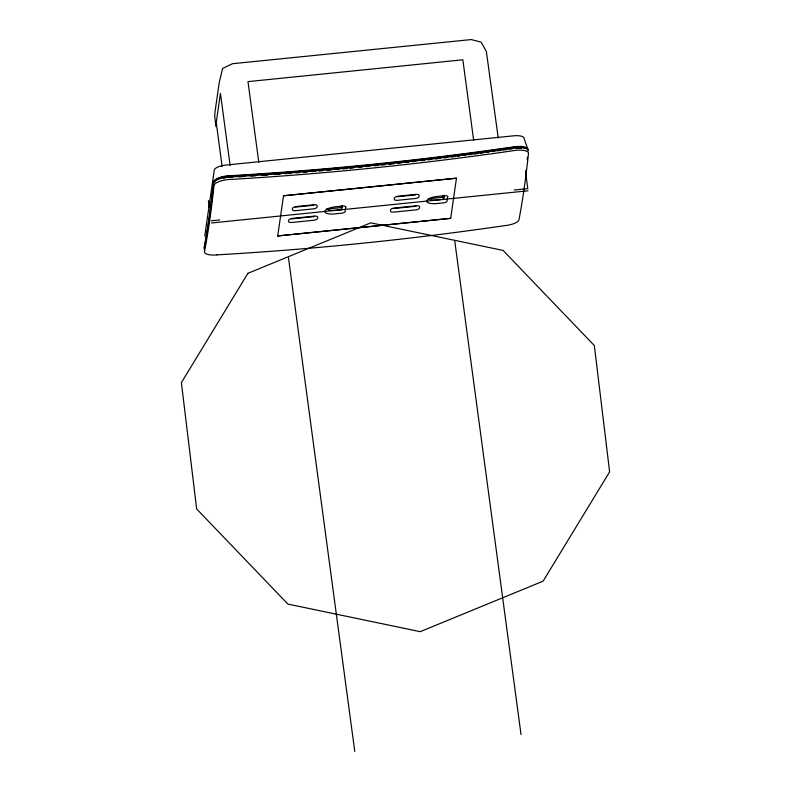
<?xml version="1.0" encoding="UTF-8"?>
<svg xmlns="http://www.w3.org/2000/svg" width="791" height="791" viewBox="0 0 791 791"><rect width="100%" height="100%" fill="white"/><g stroke="black" fill="none" stroke-linecap="round" stroke-linejoin="round"><path stroke-width="1.19" d="M204.76 236.005L214.262 170.065A11.222 3.777 -7.6 0 1 225.939 165.062L513.586 135.825A11.222 3.777 -7.6 0 1 524.146 138.563L528.002 149.825A13.22 4.449 -7.6 0 0 515.554 146.592A3162.863 2964.49 8.2 0 1 227.314 175.889A13.22 4.449 -7.6 0 0 213.55 181.792A1767.776 158.447 84.2 0 1 204.019 247.939M277.73 235.945L283.524 195.743L456.466 178.163L450.672 218.375L277.73 235.945L450.682 218.306M327.642 208.597A7.228 2.432 -7.6 0 0 334.435 210.357L341.593 209.635L342.167 205.65M429.572 198.234A7.228 2.432 -7.6 0 0 436.365 200.004L443.524 199.273L444.107 195.288M283.514 195.802L456.466 178.222M295.221 207.133L313.394 205.284M397.151 196.771L415.334 194.932M211.128 220.818L219.72 219.938M326.495 209.091L342.454 207.469M428.356 198.739L444.315 197.117M514.269 189.998L527.775 188.634L525.699 173.17M211.424 222.983L528.062 190.799M291.395 218.939L313.879 216.655M393.335 208.577L415.809 206.293M498.231 138.02L486.366 51.553L481.175 42.141L471.288 39.57L232.534 63.715L222.617 68.422L219.236 82.571L215.033 111.768L214.707 115.773L215.903 126.59M473.671 140.422L462.844 59.79L247.969 81.631L258.795 162.264M454.657 240.326L521.032 734.552M443.059 195.792L443.524 199.273M341.129 206.154L341.593 209.635M288.488 257.876L354.773 751.45M230.122 165.497L220.442 93.417L216.24 122.615L222.142 166.594M208.419 200.598L209.378 207.736M204.187 249.165A1767.776 158.447 84.2 0 0 213.718 183.018A13.22 4.449 -7.6 0 1 227.482 177.125A3162.863 2964.49 8.2 0 0 515.722 147.828A13.22 4.449 -7.6 0 1 528.17 151.061M223.438 178.232A12.201 4.113 -7.6 0 1 225.603 177.807M512.914 148.659A3153.233 2955.463 8.2 0 1 509.295 149.183M506.883 149.529A3153.233 2955.463 8.2 0 1 503.264 150.043M500.851 150.389A3153.233 2955.463 8.2 0 1 497.232 150.893M494.82 151.229A3153.233 2955.463 8.2 0 1 492.407 151.565M488.789 152.07A3153.233 2955.463 8.2 0 1 486.366 152.396M483.954 152.732A3153.233 2955.463 8.2 0 1 480.335 153.217M477.912 153.543A3153.233 2955.463 8.2 0 1 474.293 154.027M471.881 154.354A3153.233 2955.463 8.2 0 1 468.252 154.828M465.83 155.145A3153.233 2955.463 8.2 0 1 463.417 155.461M459.789 155.926A3153.233 2955.463 8.2 0 1 457.376 156.232M454.954 156.549A3153.233 2955.463 8.2 0 1 451.325 157.004M447.676 157.458A3153.233 2955.463 8.2 0 1 444.028 157.913M440.369 158.368A3153.233 2955.463 8.2 0 1 435.485 158.961M431.827 159.406A3153.233 2955.463 8.2 0 1 428.168 159.841M424.51 160.276A3153.233 2955.463 8.2 0 1 420.842 160.702M415.957 161.265A3153.233 2955.463 8.2 0 1 412.299 161.69M408.631 162.106A3153.233 2955.463 8.2 0 1 404.972 162.511M401.304 162.926A3153.233 2955.463 8.2 0 1 397.636 163.322M393.967 163.727A3153.233 2955.463 8.2 0 1 389.083 164.251M385.415 164.647A3153.233 2955.463 8.2 0 1 381.746 165.032M378.068 165.408A3153.233 2955.463 8.2 0 1 374.4 165.784M369.506 166.288A3153.233 2955.463 8.2 0 1 365.838 166.654M362.159 167.02A3153.233 2955.463 8.2 0 1 358.491 167.376M353.597 167.85A3153.233 2955.463 8.2 0 1 349.919 168.206M347.467 168.434A3153.233 2955.463 8.2 0 1 342.572 168.888M338.894 169.234A3153.233 2955.463 8.2 0 1 335.226 169.561M331.548 169.897A3153.233 2955.463 8.2 0 1 326.643 170.332M322.965 170.648A3153.233 2955.463 8.2 0 1 319.287 170.965M315.609 171.281A3153.233 2955.463 8.2 0 1 311.941 171.588M307.037 171.993A3153.233 2955.463 8.2 0 1 303.358 172.29M299.68 172.586A3153.233 2955.463 8.2 0 1 295.992 172.883M291.108 173.259A3153.233 2955.463 8.2 0 1 285.027 173.723M280.152 174.089A3153.233 2955.463 8.2 0 1 274.062 174.524M267.971 174.959A3153.233 2955.463 8.2 0 1 261.88 175.384M255.79 175.79A3153.233 2955.463 8.2 0 1 250.915 176.106M244.824 176.502A3153.233 2955.463 8.2 0 1 238.724 176.877M232.633 177.243A3153.233 2955.463 8.2 0 1 227.749 177.53M214.796 181.772A12.201 4.113 -7.6 0 1 227.59 176.304A3153.233 2955.463 8.2 0 0 515.159 147.077A12.201 4.113 -7.6 0 1 525.362 148.075M527.488 157.221A1767.776 158.447 84.2 0 1 527.202 159.644M525.916 170.312A1767.776 158.447 84.2 0 1 525.62 172.626M515.317 148.303A12.201 4.113 -7.6 0 1 521.447 148.253M345.766 206.975L345.094 211.602A3.698 1.246 -7.6 0 1 341.247 213.254L334.613 213.926A10.402 3.5 -7.6 0 1 324.824 211.385A10.402 3.5 -7.6 0 1 335.641 206.748L342.276 206.075A3.698 1.246 -7.6 0 1 345.766 206.975M447.696 196.623L447.034 201.24A3.698 1.246 -7.6 0 1 443.178 202.891L436.543 203.564A10.402 3.5 -7.6 0 1 426.754 201.023A10.402 3.5 -7.6 0 1 437.581 196.386L444.216 195.713A3.698 1.246 -7.6 0 1 447.696 196.623M247.89 273.34L181.386 382.636L196.662 508.969L287.894 604.087L420.229 631.663L543.11 581.167L609.614 471.881L594.338 345.548L503.106 250.421L370.771 222.844L247.89 273.34M313.641 204.78L296.506 206.52A3.698 1.246 -7.6 0 0 292.66 208.171A12.389 4.173 -7.6 0 0 292.828 210.327A3.698 1.246 -7.6 0 0 295.913 210.643L313.048 208.903A3.698 1.246 -7.6 0 0 316.321 207.944A12.389 4.173 -7.6 0 0 317.122 205.69A3.698 1.246 -7.6 0 0 313.641 204.78M415.572 194.418L398.446 196.158A3.698 1.246 -7.6 0 0 394.59 197.809A12.389 4.173 -7.6 0 0 394.768 199.965A3.698 1.246 -7.6 0 0 397.853 200.281L414.978 198.541A3.698 1.246 -7.6 0 0 418.251 197.582A12.389 4.173 -7.6 0 0 419.062 195.328A3.698 1.246 -7.6 0 0 415.572 194.418M314.116 216.151L292.69 218.326A3.698 1.246 -7.6 0 0 289.427 219.285A12.389 4.173 -7.6 0 0 288.616 221.549A3.698 1.246 -7.6 0 0 292.097 222.449L313.523 220.274A3.698 1.246 -7.6 0 0 316.796 219.315A12.389 4.173 -7.6 0 0 317.606 217.05A3.698 1.246 -7.6 0 0 314.116 216.151M416.056 205.789L394.63 207.964A3.698 1.246 -7.6 0 0 391.357 208.933A12.389 4.173 -7.6 0 0 390.546 211.187A3.698 1.246 -7.6 0 0 394.027 212.087L415.463 209.912A3.698 1.246 -7.6 0 0 418.726 208.953A12.389 4.173 -7.6 0 0 419.537 206.698A3.698 1.246 -7.6 0 0 416.056 205.789M216.961 254.87A3162.863 2964.49 8.2 0 0 505.212 225.573A13.22 4.449 -7.6 0 0 518.965 219.68A1767.776 158.447 84.2 0 0 528.497 153.533A13.22 4.449 -7.6 0 0 516.058 150.3A3162.863 2964.49 8.2 0 1 227.808 179.597A13.22 4.449 -7.6 0 0 214.045 185.489A1767.776 158.447 84.2 0 1 204.513 251.637A13.22 4.449 -7.6 0 0 216.961 254.87"/></g></svg>
